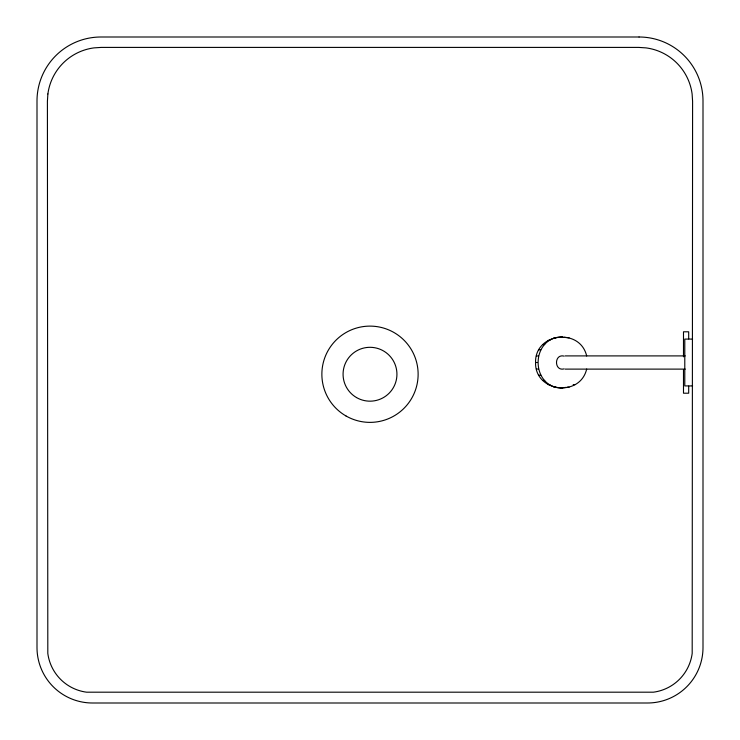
<?xml version="1.0" encoding="UTF-8"?>
<svg xmlns="http://www.w3.org/2000/svg" width="740" height="740" viewBox="0 0 740 740"><rect width="100%" height="100%" fill="white"/><g stroke="black" fill="none" stroke-linecap="round" stroke-linejoin="round"><path stroke-width="1.11" d="M586.681 369.038C579.975 397.722 534.761 392.08 535.557 362.507C534.761 332.926 579.975 327.284 586.681 355.968M562.52 388.111C529.988 388.204 529.988 336.802 562.52 336.894M564.158 368.881C553.973 371.572 553.973 353.443 564.158 356.125M560.55 388.111L566.017 387.362M553.982 337.792L555.953 337.792M569.079 337.792L563.834 337.348M692.594 339.087L684.787 339.087L684.787 385.919L692.594 385.919M547.905 340.418L549.866 340.418M542.735 344.544L544.705 344.544M538.822 349.854L540.783 349.854M536.38 355.968L538.35 355.968M565.203 355.903L685.249 355.903M535.557 362.507L537.518 362.507M536.38 369.038L538.35 369.038M565.203 369.112L685.249 369.112M538.822 375.161L540.783 375.161M542.735 380.471L544.705 380.471M547.905 384.596L549.866 384.596M573.195 384.596L575.165 384.596M553.982 387.214L555.953 387.214M567.118 387.214L569.079 387.214M688.69 338.846L688.69 331.798L683.492 331.798L683.492 356.828M688.69 386.169L688.69 393.208L683.492 393.208L683.492 369.861M47.887 93.971L47.406 101.297L47.813 653.411A45.038 45.038 0 0 0 86.589 692.187L653.411 692.187A45.038 45.038 0 0 0 692.187 653.411L692.594 101.297L692.113 93.971A53.53 53.53 0 0 0 646.029 47.887L638.703 47.406L101.297 47.406L93.971 47.887A53.53 53.53 0 0 0 47.887 93.971M639.046 37L100.955 37A63.955 63.955 0 0 0 37 100.955L37 647.528A55.472 55.472 0 0 0 92.472 703L647.528 703A55.472 55.472 0 0 0 703 647.528L703 100.955A63.955 63.955 0 0 0 639.046 37M345.932 415.926A48.128 48.128 0 0 0 418.128 374.246A48.128 48.128 0 0 0 345.932 332.565A48.128 48.128 0 0 0 345.932 415.926M356.532 397.565A26.936 26.936 0 0 0 396.936 374.246A26.936 26.936 0 0 0 356.532 350.917A26.936 26.936 0 0 0 356.532 397.565"/></g></svg>
